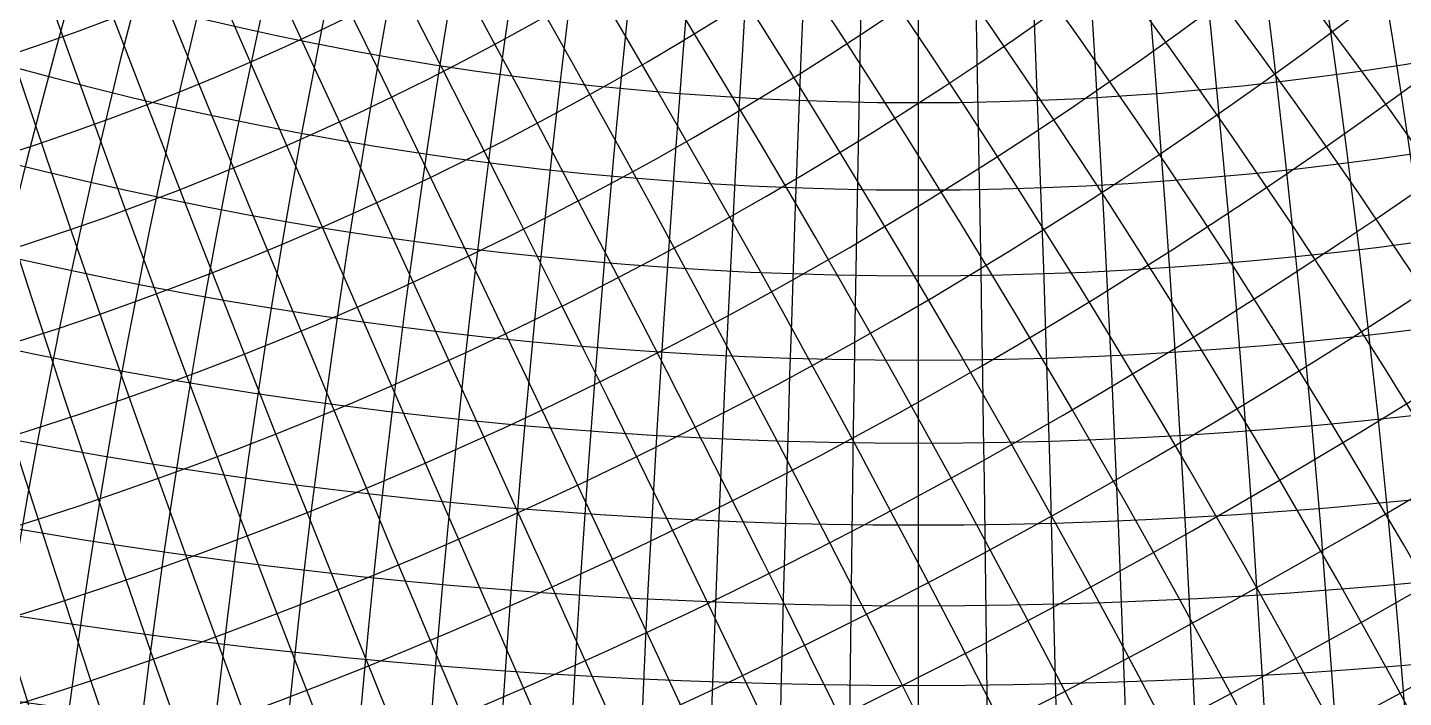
# Model space of a CAD drawing. Header units: millimetres. Extents: x -78 to 78, y -78 to 97.
# Drawn here: x -18.57 to 10.11, y 18.66 to 32.63 of the extents above; entities that cross this region are included whole.
import ezdxf

# ---------------------------------------------------------------- set-up
doc = ezdxf.new("R2010")
doc.units = ezdxf.units.MM
doc.layers.add('ENGRAVE', color=7, linetype='Continuous')
doc.layers.add('ENGRAVE_FINE', color=8, linetype='Continuous')

msp = doc.modelspace()

# ---------------------------------------------------------------- linework, layer by layer
at = {"layer": 'ENGRAVE'}
for points in [[(0, -70.59), (0, 70.59)], [(-0, -70.59), (-0, 70.59)]]:
    msp.add_lwpolyline(points, dxfattribs=at)
for radius in [76.44, 76.44, 74.3925, 70.59, 70.59, 70.59]:
    msp.add_circle((0, 0), radius, dxfattribs=at)
for centre, radius, start, end in [((12.446921568210541, 0), 71.67896453301475, 99.99999983752991, 260.0000001624701), ((25.692658836851287, 0), 75.12030895907469, 109.99999992129074, 250.00000007870926), ((40.75515550209566, -6.0314697031531956e-15), 81.51031100419135, 119.99999995038047, 240.00000004961953), ((59.23204296480425, 2.898565650281541e-15), 92.1487005539656, 129.9999999658587, 230.0000000341413), ((84.1258861012253, -2.0991557251154044e-15), 109.81854493807653, 139.99999997596137, 220.00000002403863), ((122.26546650628708, -0), 141.18000000000004, 149.99999998346016, 210.00000001653984), ((193.94443103930155, -6.362436730762549e-15), 206.3913526075121, 159.99999998957287, 200.00000001042713), ((400.3357836468144, 1.3343557949974017e-15), 406.51160840510937, 169.99999999494844, 190.00000000505156), ((-12.44692156821052, -3.713695305172397e-15), 71.67896453301472, 279.99999983752946, 80.00000016247054), ((-40.75515550209566, -6.0314697031531956e-15), 81.51031100419135, 299.99999995038047, 60.00000004961953), ((-25.69265883685124, -1.380310178315258e-14), 75.12030895907465, 289.99999992129074, 70.00000007870926), ((-400.3357836468135, 1.3343557949973991e-15), 406.5116084051085, 349.99999999494844, 10.000000005051561), ((-193.94443103930192, 1.2724873461525122e-15), 206.39135260751246, 339.99999998957287, 20.00000001042713), ((-122.26546650628717, 1.5666471253851458e-15), 141.18000000000012, 329.99999998346016, 30.000000016539843), ((-84.12588610122516, 6.2974671753462065e-15), 109.81854493807639, 319.9999999759614, 40.00000002403863), ((-59.23204296480422, 8.69569695084462e-15), 92.14870055396557, 309.9999999658587, 50.000000034141294), ((0, 109.81854493807663), 84.1258861012254, 229.99999997596183, 310.0000000240386), ((-4.177725667693714e-15, 141.17999999999984), 122.26546650628688, 239.99999998346016, 300.00000001653984), ((2.882118513178967e-15, 206.3913526075124), 193.94443103930186, 249.99999998957287, 290.00000001042713)]:
    msp.add_arc(centre, radius, start, end, dxfattribs=at)
at = {"layer": 'ENGRAVE_FINE'}
msp.add_lwpolyline([(28.2418, -64.6943), (-28.2418, 64.6943)], dxfattribs=at)
for centre, radius, start, end in [((3.0820259599118125, 0), 70.65725004567872, 92.49999934385482, 267.5000006561452), ((6.175824758294934, 0), 70.85964233218486, 94.99999967255258, 265.0000003274474), ((9.293349804694252, 0), 71.19911832735295, 97.49999978239725, 262.50000021760275), ((15.64942623596516, 0), 72.30389091546124, 102.49999987077786, 257.50000012922214), ((18.914533493713, 0), 73.08014557514781, 104.99999989308458, 255.00000010691542), ((22.256941506967543, 0), 74.01567094368993, 107.4999999091408, 252.5000000908592), ((29.23933536791683, 0), 76.40606541864014, 112.49999993083816, 247.50000006916184), ((32.91665758916132, 0), 77.88744729956227, 114.99999993856432, 245.00000006143568), ((36.74682809844786, 3.665340949752551e-15), 79.5818916292952, 117.49999994496807, 242.50000005503193), ((44.970789710401014, 8.816429203503369e-15), 83.69778985837748, 122.49999995503208, 237.50000004496837), ((49.42765012222342, 7.245719233885777e-15), 86.17447822067119, 124.99999995908661, 235.0000000409134), ((54.16561208143476, 5.291835080357005e-15), 88.97674770498452, 127.49999996266547, 232.50000003733453), ((64.6838175738899, -1.588055486679016e-14), 95.74416094954442, 132.49999996873635, 227.50000003126365), ((70.58999999999996, -6.964251032315218e-15), 99.82933536791674, 134.99999997135205, 225.00000002864795), ((77.03546709047984, -5.7315303067645164e-15), 104.48641677198239, 137.49999997374903, 222.50000002625097), ((91.99467906886083, -4.62099438761191e-15), 115.95675520202653, 142.49999997801774, 217.50000002198226), ((100.81296779592606, -1.0196152142749808e-14), 123.0699093028935, 144.9999999799404, 215.0000000200596), ((110.80410488872359, 1.410338680685469e-15), 131.3792135773055, 147.4999999817494, 212.5000000182506), ((135.60212834289445, -0), 152.87539145043198, 152.4999999850868, 207.5000000149132), ((151.38074351876958, -9.822092450777967e-16), 167.03016975473471, 154.99999998664111, 205.00000001335889), ((170.41933536791691, 4.448678295064919e-15), 184.46055938124698, 157.4999999881336, 202.5000000118664), ((223.88287709881948, 1.0332347637972734e-14), 234.7477172584328, 162.49999999096758, 197.50000000903242), ((263.44546650628644, 1.3082619940391092e-14), 272.7388163109807, 164.99999999232364, 195.00000000767636), ((318.4109132735052, -6.348275054870192e-15), 326.1417756002252, 167.49999999364877, 192.50000000635123), ((536.184282817268, 4.478655006013339e-15), 540.8109958573957, 172.49999999622855, 187.50000000377145), ((806.8473920519243, -0), 809.9294180118362, 174.99999999749366, 185.00000000250634), ((1616.7768100637606, 1.6250716825094556e-14), 1618.3170893431081, 177.49999999874922, 182.50000000125078), ((-3.082025959911802, 5.415987276372438e-15), 70.6572500456787, 272.49999934385437, 87.50000065614563), ((-6.175824758294944, 6.029178398724361e-15), 70.85964233218488, 274.99999967255303, 85.00000032744697), ((-9.293349804694284, 3.3491267437095398e-15), 71.19911832735298, 277.4999997823977, 82.50000021760229), ((-15.649426235965095, 0), 72.30389091546118, 282.4999998707774, 77.5000001292226), ((-49.427650122223376, 2.4152397446285915e-15), 86.17447822067115, 304.9999999590866, 55.00000004091339), ((-44.97078971040091, -2.20410730087584e-15), 83.69778985837738, 302.4999999550316, 57.500000044968374), ((-36.7468280984478, -3.66534094975255e-15), 79.58189162929514, 297.49999994496807, 62.50000005503193), ((-32.91665758916136, 1.0015096151802898e-14), 77.8874472995623, 294.9999999385643, 65.00000006143568), ((-29.239335367916734, 6.0750499840995744e-15), 76.40606541864004, 292.4999999308377, 67.5000000691623), ((-22.25694150696743, 5.011441839349447e-15), 74.0156709436898, 287.49999990914034, 72.50000009085966), ((-18.91453349371293, -9.084469798944915e-15), 73.08014557514775, 284.9999998930846, 75.00000010691542), ((-1616.7768100637572, 8.125358412547262e-15), 1618.3170893431047, 357.4999999987492, 2.5000000012507826), ((-806.8473920519233, -1.3502315270981532e-15), 809.9294180118352, 354.99999999749366, 5.00000000250634), ((-536.1842828172676, 4.4786550060133354e-15), 540.8109958573953, 352.49999999622855, 7.500000003771447), ((-318.41091327350483, -6.348275054870185e-15), 326.14177560022483, 347.49999999364877, 12.500000006351229), ((-263.44546650628655, 6.105222638849179e-15), 272.73881631098084, 344.99999999232364, 15.000000007676363), ((-223.88287709881925, 8.85629797540519e-15), 234.74771725843257, 342.4999999909676, 17.50000000903242), ((-170.41933536791672, -1.1121695737662284e-15), 184.46055938124678, 337.4999999881336, 22.500000011866405), ((-151.38074351876938, 2.946627735233387e-15), 167.03016975473452, 334.9999999866411, 25.000000013358886), ((-135.60212834289462, 0), 152.87539145043215, 332.4999999850868, 27.500000014913212), ((-110.80410488872333, -8.462032084112797e-15), 131.37921357730525, 327.4999999817494, 32.5000000182506), ((-100.81296779592581, -1.5294228214124683e-14), 123.06990930289327, 324.9999999799404, 35.00000002005959), ((-91.99467906886069, 0), 115.95675520202639, 322.49999997801774, 37.50000002198226), ((-77.03546709047984, -5.7315303067645164e-15), 104.48641677198239, 317.499999973749, 42.50000002625097), ((-70.58999999999996, -6.964251032315218e-15), 99.82933536791674, 314.99999997135205, 45.000000028647946), ((-64.6838175738899, -1.588055486679016e-14), 95.74416094954442, 312.49999996873635, 47.50000003126365), ((-54.16561208143473, 0), 88.97674770498449, 307.49999996266547, 52.50000003733453), ((-33.486017370981294, 76.70727910575026), 44.97078971040111, 236.0833332883651, 351.0833333783014), ((-2.8246125246337073, -1.2330645170685792), 70.65725004567884, 296.0833326771901, 111.08333398947684), ((-34.47689693497696, 78.97711234490596), 49.42765012222335, 238.58333329241964, 348.5833333742469), ((-35.5980357940636, 81.54533389324658), 54.16561208143496, 241.08333329599895, 346.083333370668), ((-5.660014610234326, -2.470839140272757), 70.85964233218493, 298.5833330058865, 108.58333366078), ((-36.86707848181713, 84.45236253652081), 59.23204296480418, 243.5833332991922, 343.5833333674748), ((-8.517161307392657, -3.7181062190670273), 71.19911832735299, 301.0833331157312, 106.08333355093578), ((-38.30555910916407, 87.74752701510516), 64.68381757388993, 246.08333330206983, 341.08333336459714), ((-11.407344069128323, -4.979794956994596), 71.67896453301478, 303.5833331708634, 103.58333349580357), ((-14.342372817230052, -6.261060891453944), 72.30389091546121, 306.0833332041109, 101.08333346255563), ((-39.939965725737515, 91.49150418386903), 70.59000000000005, 248.58333330468554, 338.58333336198143), ((-17.334775533646717, -7.567373023901744), 73.08014557514785, 308.58333322641806, 98.58333344024845), ((-20.39802278057919, -8.904611832502653), 74.0156709436899, 311.0833332424738, 96.08333342419269), ((-23.54678607047946, -10.279182061715815), 75.12030895907456, 313.58333325462377, 93.5833334120432), ((2.8246125246336855, 1.2330645170685683), 70.65725004567881, 116.08333267718967, 291.08333398947775), ((5.660014610234307, 2.4708391402727363), 70.85964233218493, 118.58333300588652, 288.58333366078), ((8.517161307392596, 3.718106219067017), 71.19911832735295, 121.08333311573074, 286.08333355093623), ((11.407344069128397, 4.979794956994613), 71.67896453301485, 123.5833331708634, 283.5833334958031), ((14.342372817230132, 6.261060891453964), 72.30389091546128, 126.08333320411134, 281.0833334625552), ((17.334775533646628, 7.567373023901702), 73.08014557514777, 128.58333322641806, 278.5833334402489), ((20.3980227805792, 8.90461183250264), 74.01567094368993, 131.08333324247383, 276.0833334241927), ((23.546786070479563, 10.279182061715845), 75.12030895907466, 133.58333325462377, 273.58333341204275), ((26.7972411544978, 11.698145120710194), 76.40606541864005, 136.0833332641712, 271.0833334024953), ((30.16743028928951, 13.169377228363828), 77.88744729956224, 138.5833332718978, 268.58333339476917), ((33.677701692818744, 14.701761254570643), 79.58189162929526, 141.08333327830155, 266.0833333883654), ((37.35125017503189, 16.305422728717616), 81.51031100419137, 143.5833332837135, 263.583333382953), ((41.21479102087008, 17.99202401852319), 83.69778985837746, 146.0833332883651, 261.0833333783014), ((45.2994106520874, 19.775135680406414), 86.17447822067119, 148.5833332924201, 258.5833333742469), ((49.64165398984603, 21.670711139897737), 88.97674770498463, 151.0833332959985, 256.083333370668), ((54.284932247231325, 23.69770125345333), 92.14870055396561, 153.5833332991922, 253.58333336747432), ((59.28136999389557, 25.87886063139407), 95.74416094954437, 156.08333330206938, 251.08333336459714), ((64.69426302937117, 28.241820605027275), 99.82933536791681, 158.58333330468554, 248.58333336198143), ((70.6013992143642, 30.82053891193956), 104.48641677198242, 161.0833333070825, 246.08333335958446), ((77.09962038548767, 33.657291167442374), 109.81854493807634, 163.58333330929486, 243.58333335737166), ((84.31120505713942, 36.8054571877012), 115.95675520202661, 166.08333331135123, 241.08333335531574), ((92.39298279304668, 40.33349980383818), 123.06990930289355, 168.5833333132739, 238.58333335339262), ((101.54965159944913, 44.33077847525084), 131.37921357730553, 171.08333331508243, 236.0833333515841), ((112.05375052509568, 48.91626818615285), 141.18000000000004, 173.58333331679364, 233.58333334987333), ((124.27652299699338, 54.25203261538339), 152.8753914504321, 176.08333331842027, 231.0833333482467), ((138.73729478375174, 60.56477973527031), 167.03016975473452, 178.5833333199746, 228.58333334669192), ((-26.797241154497843, -11.69814512071021), 76.4060654186401, 316.0833332641712, 91.08333340249533), ((-64.69426302937109, -28.241820605027268), 99.82933536791673, 338.58333330468554, 68.58333336198143), ((-59.28136999389548, -25.878860631394033), 95.74416094954427, 336.0833333020694, 71.08333336459714), ((-54.2849322472312, -23.69770125345326), 92.14870055396548, 333.5833332991922, 73.58333336747478), ((-49.641653989845885, -21.670711139897676), 88.97674770498448, 331.0833332959985, 76.08333337066802), ((-45.299410652087325, -19.77513568040638), 86.1744782206711, 328.58333329241964, 78.58333337424688), ((-41.21479102086996, -17.992024018523146), 83.69778985837735, 326.0833332883651, 81.0833333783014), ((-37.35125017503181, -16.305422728717588), 81.51031100419128, 323.5833332837135, 83.58333338295301), ((-33.677701692818566, -14.701761254570561), 79.58189162929506, 321.0833332783011, 86.08333338836542), ((-30.167430289289562, -13.16937722836384), 77.8874472995623, 318.5833332718978, 88.58333339476917), ((156.1857672132402, 68.18178633076482), 184.46055938124695, 181.08333332146708, 226.08333334519943), ((177.7460268414548, 77.59376439660053), 206.39135260751192, 183.58333332290636, 223.58333334376016), ((205.18398836667149, 89.57161144017854), 234.74771725843192, 186.0833333243006, 221.0833333423659), ((241.44227658383784, 105.39990939620738), 272.73881631098124, 188.58333332565712, 218.5833333410094), ((291.81696238473376, 127.39062036199462), 326.1417756002241, 191.08333332698226, 216.08333333968426), ((366.89939775203754, 160.1673237501955), 406.5116084051079, 193.58333332828192, 213.5833333383846), ((491.4017144750685, 214.51792501148185), 540.810995857396, 196.08333332956158, 211.08333333710493), ((739.4588101143111, 322.80548664066447), 809.9294180118345, 198.58333333082714, 208.58333333583982), ((1481.742232753251, 646.8440377983956), 1618.3170893430995, 201.0833333320827, 206.08333333458427), ((-1481.742232753267, -646.8440377984025), 1618.3170893431168, 21.083333332082702, 26.083333334584268), ((-739.4588101143141, -322.80548664066583), 809.9294180118378, 18.583333330827145, 28.583333335839825), ((-491.4017144750671, -214.51792501148122), 540.8109958573946, 16.083333329561583, 31.083333337104932), ((-366.89939775203794, -160.16732375019572), 406.51160840510835, 13.583333328281924, 33.58333333838459), ((-291.81696238473444, -127.39062036199493), 326.1417756002249, 11.083333326982256, 36.08333333968426), ((-241.4422765838374, -105.39990939620718), 272.7388163109808, 8.583333325657122, 38.58333334100939), ((-205.18398836667222, -89.57161144017886), 234.74771725843271, 6.083333324300611, 41.083333342365904), ((-177.7460268414554, -77.59376439660082), 206.39135260751257, 3.5833333229063555, 43.58333334376016), ((-156.1857672132404, -68.18178633076492), 184.46055938124718, 1.0833333214670802, 46.083333345199435), ((-138.73729478375222, -60.56477973527049), 167.03016975473503, 358.5833333199746, 48.583333346691916), ((-124.27652299699389, -54.252032615383584), 152.87539145043263, 356.0833333184203, 51.08333334824624), ((-112.05375052509577, -48.91626818615295), 141.18000000000015, 353.58333331679364, 53.58333334987333), ((-101.54965159944942, -44.330778475251), 131.37921357730585, 351.0833333150829, 56.08333335158409), ((-92.3929827930465, -40.33349980383811), 123.06990930289336, 348.5833333132739, 58.58333335339262), ((-84.31120505713926, -36.80545718770115), 115.95675520202646, 346.0833333113512, 61.083333355315744), ((-77.09962038548771, -33.65729116744239), 109.81854493807639, 343.58333330929486, 63.58333335737166), ((-70.60139921436401, -30.820538911939515), 104.48641677198222, 341.0833333070825, 66.08333335958446), ((-41.80318229404224, 95.75962217938981), 77.03546709047988, 251.0833333070825, 336.08333335958446), ((-43.93647322915831, 100.64640645596742), 84.12588610122536, 253.58333330929486, 333.58333335737166), ((-46.392263470133024, 106.2719481664866), 91.99467906886059, 256.0833333113512, 331.08333335531574), ((-49.23811163634062, 112.79100557362543), 100.8129677959257, 258.5833333132739, 328.5833333533931), ((-52.56251850233499, 120.40630967222174), 110.80410488872363, 261.0833333150824, 326.0833333515841), ((-56.483641210054515, 129.38852605874217), 122.26546650628694, 263.58333331679364, 323.5833333498733), ((-61.162762151387255, 140.10710844613027), 135.60212834289464, 266.0833333184203, 321.0833333482467), ((-66.82584062672443, 153.07966760098222), 151.38074351876983, 268.5833333199746, 318.5833333466919), ((3.479356909050537e-15, 95.74416094954461), 64.68381757389008, 222.49999996873635, 317.50000003126365), ((-73.79943372642236, 169.05425622829463), 170.4193353679168, 271.0833333214671, 316.0833333451999), ((0, 99.82933536791677), 70.58999999999999, 224.99999997135205, 315.00000002864795), ((-82.57355935359531, 189.1533709105835), 193.9444310393018, 273.58333332290636, 313.58333334376016), ((0, 104.48641677198245), 77.0354670904799, 227.49999997374903, 312.500000026251), ((-93.91844338082342, 215.14138781500915), 223.88287709881945, 276.0833333243006, 311.0833333423659), ((-109.11801561527464, 249.95943789123103), 263.4454665062876, 278.5833333256571, 308.5833333410094), ((1.835448234434506e-15, 115.95675520202644), 91.99467906886073, 232.49999997801774, 307.50000002198226), ((-130.48360275260814, 298.9021365001711), 318.4109132735047, 281.08333332698226, 306.08333333968426), ((-1.899403707436652e-15, 123.06990930289308), 100.81296779592563, 234.9999999799404, 305.0000000200596), ((-162.63816289046912, 372.5594123622739), 400.3357836468152, 283.5833333282819, 303.5833333383846), ((1.982736646385792e-15, 131.3792135773056), 110.80410488872367, 237.4999999817494, 302.5000000182506), ((-216.36899173014237, 495.64200049829407), 536.1842828172693, 286.0833333295616, 301.08333333710493), ((-324.0385511577344, 742.2834226389477), 806.847392051926, 288.58333333082714, 298.5833333358398), ((6.6682190985048974e-15, 152.8753914504321), 135.60212834289456, 242.4999999850868, 297.5000000149132), ((-647.4602765161886, 1483.1538665942614), 1616.776810063754, 291.0833333320827, 296.08333333458427), ((3.587350814991408e-15, 167.03016975473503), 151.3807435187699, 244.99999998664111, 295.0000000133589), ((-1.3029877053071056e-15, 184.4605593812469), 170.41933536791683, 247.4999999881336, 292.5000000118664), ((647.4602765161817, -1483.1538665942453), 1616.7768100637363, 111.0833333320827, 116.08333333458427), ((324.03855115773183, -742.2834226389417), 806.8473920519194, 108.58333333082714, 118.58333333583982), ((0, 234.74771725843232), 223.882877098819, 252.49999999096758, 287.5000000090329), ((216.3689917301418, -495.64200049829276), 536.1842828172678, 106.08333332956158, 121.08333333710493)]:
    msp.add_arc(centre, radius, start, end, dxfattribs=at)

doc.saveas('drawing.dxf')
